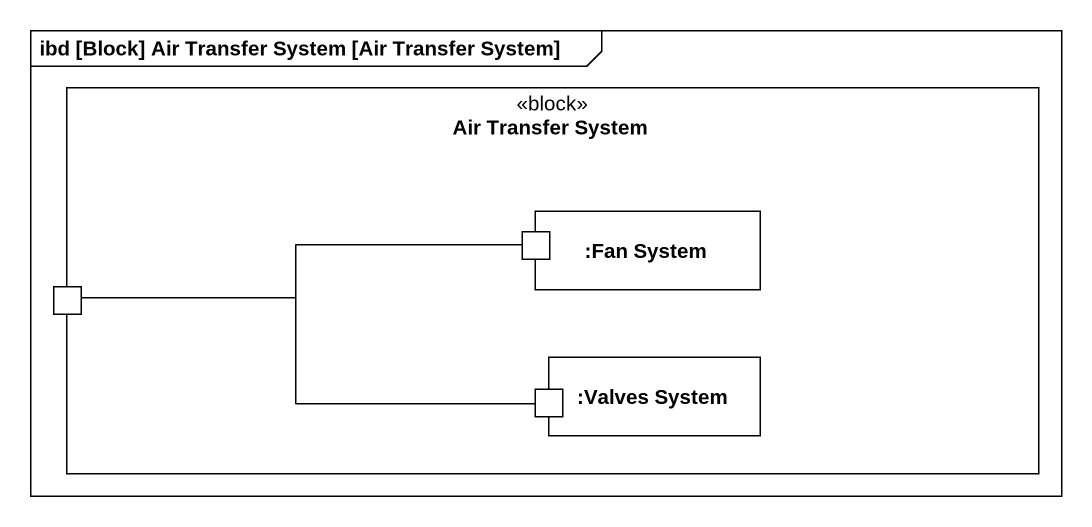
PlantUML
@startuml
mainframe ibd [Block] Air Transfer System [Air Transfer System]
rectangle "Air Transfer System" as Air_Transfer_System <<block>> {
  port " " as port1
  rectangle ":Fan System" as Fan_System {
    port " " as port2
  }
  rectangle ":Valves System" as Valves_System {
    port " " as port3
  }
}
port1 -right- port2
port1 -right- port3
@enduml
